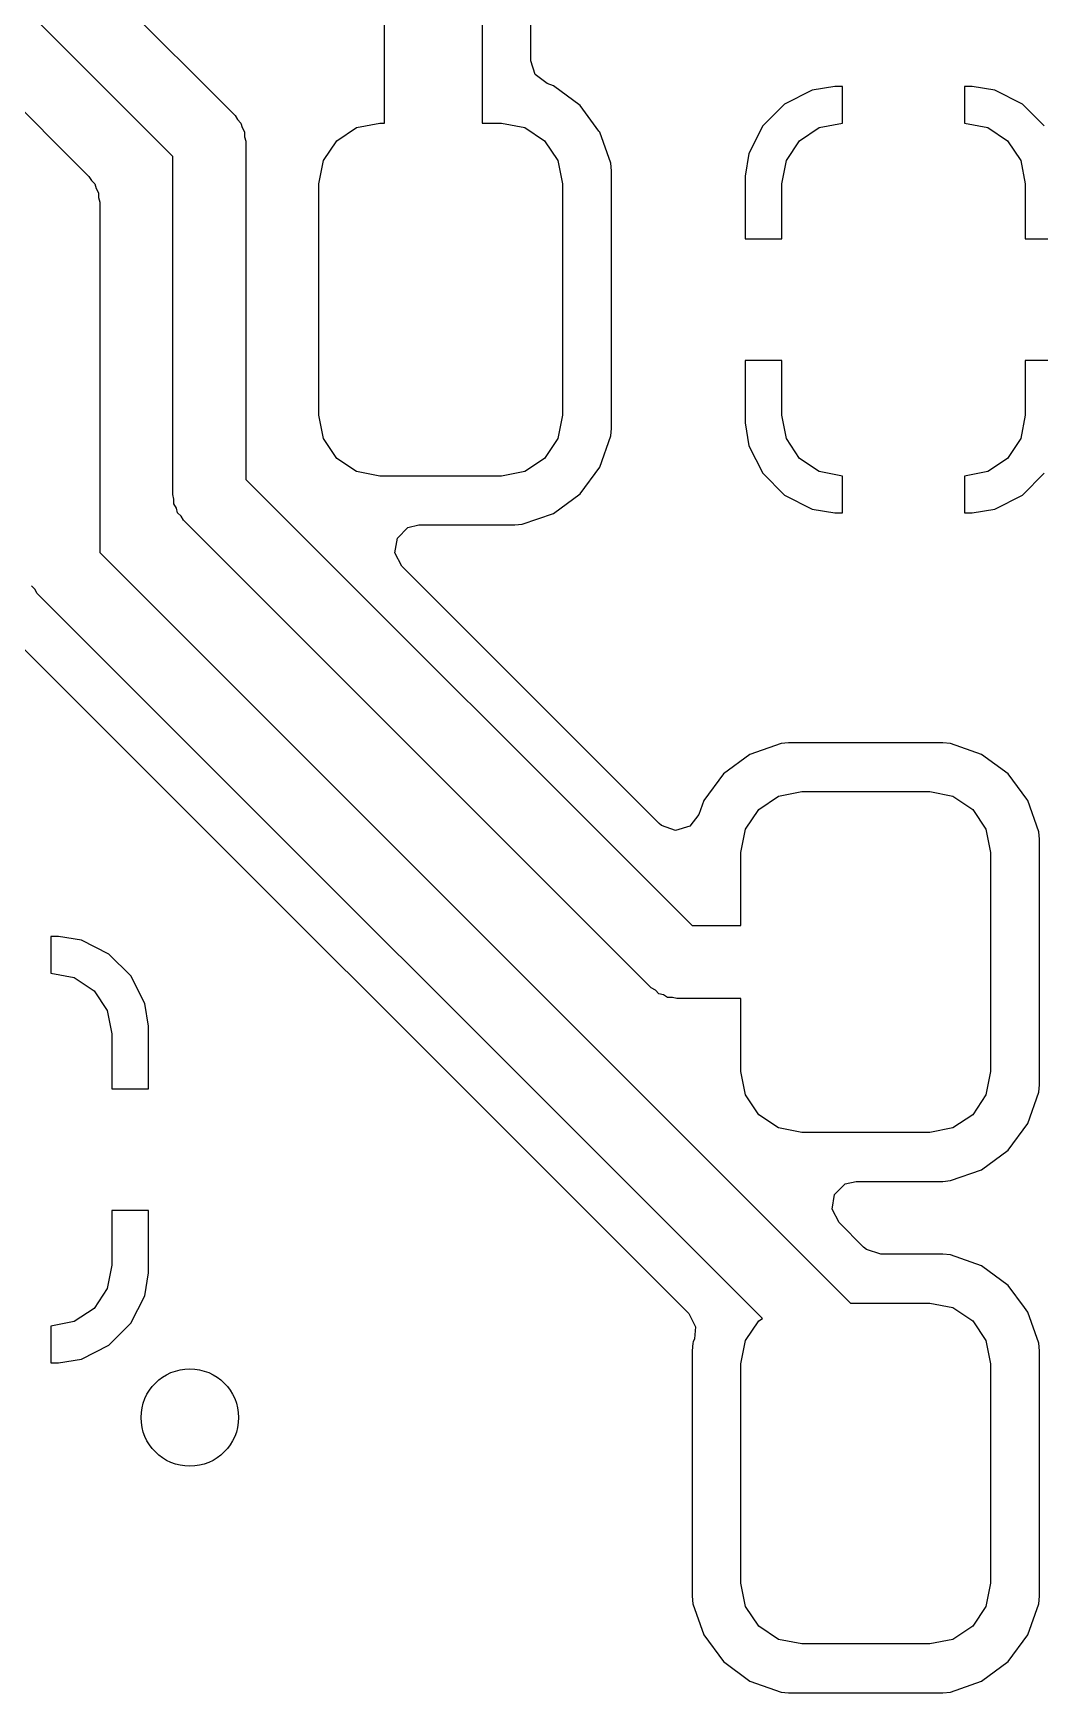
# Model space of a CAD drawing. Extents: x 0 to 2.79, y -2.39 to 0.
# Drawn here: x 2.0267 to 2.1894, y -2.0898 to -1.8215 of the extents above; entities that cross this region are included whole.
import ezdxf

# ---------------------------------------------------------------- set-up
doc = ezdxf.new("R2010")
doc.units = 0
doc.header["$MEASUREMENT"] = 0
doc.layers.add('BLACK', color=7, linetype='CONTINUOUS')

msp = doc.modelspace()

# ---------------------------------------------------------------- linework, layer by layer
at = {"layer": 'BLACK', "linetype": 'CONTINUOUS'}
for p, q in [((2.08346, -1.83602), (2.08346, -1.79626)), ((2.09921, -1.79626), (2.09921, -1.83602)), ((2.03055, -1.80606), (2.05929, -1.8348)), ((2.10711, -1.82597), (2.10711, -1.80805)), ((2.04921, -1.84142), (2.02393, -1.81614)), ((2.01677, -1.82575), (2.03567, -1.84465)), ((2.1078, -1.82819), (2.10711, -1.82597)), ((2.10972, -1.82965), (2.1078, -1.82819)), ((2.11074, -1.83001), (2.10972, -1.82965)), ((2.11505, -1.83318), (2.11074, -1.83001)), ((2.15255, -1.8307), (2.14811, -1.83297)), ((2.15624, -1.83012), (2.15255, -1.8307)), ((2.15255, -1.8307), (2.15255, -1.8307)), ((2.15748, -1.83012), (2.15624, -1.83012)), ((2.15624, -1.83012), (2.15624, -1.83012)), ((2.15748, -1.83602), (2.15748, -1.83012)), ((2.17717, -1.83012), (2.17717, -1.83602)), ((2.1784, -1.83012), (2.17717, -1.83012)), ((2.17717, -1.83012), (2.17717, -1.83012)), ((2.18209, -1.8307), (2.1784, -1.83012)), ((2.18654, -1.83297), (2.18209, -1.8307)), ((2.18209, -1.8307), (2.18209, -1.8307)), ((2.05929, -1.8348), (2.05968, -1.83547)), ((2.1181, -1.83732), (2.11505, -1.83318)), ((2.11505, -1.83318), (2.11505, -1.83318)), ((2.11505, -1.83318), (2.11505, -1.83318)), ((2.11505, -1.83318), (2.11505, -1.83318)), ((2.11505, -1.83318), (2.11505, -1.83318)), ((2.14811, -1.83297), (2.14458, -1.83649)), ((2.19006, -1.83649), (2.18654, -1.83297)), ((2.05968, -1.83547), (2.06023, -1.83602)), ((2.06023, -1.83602), (2.06043, -1.83677)), ((2.06043, -1.83677), (2.06082, -1.83745)), ((2.06082, -1.83745), (2.06082, -1.83823)), ((2.07572, -1.83891), (2.07891, -1.83677)), ((2.07891, -1.83677), (2.08268, -1.83602)), ((2.08268, -1.83602), (2.08346, -1.83602)), ((2.09921, -1.83602), (2.10236, -1.83602)), ((2.10236, -1.83602), (2.10613, -1.83677)), ((2.10613, -1.83677), (2.10932, -1.83891)), ((2.11822, -1.83748), (2.1181, -1.83732)), ((2.11999, -1.84253), (2.11822, -1.83748)), ((2.14458, -1.83649), (2.14232, -1.84094)), ((2.15052, -1.83891), (2.15371, -1.83677)), ((2.15371, -1.83677), (2.15748, -1.83602)), ((2.17717, -1.83602), (2.18093, -1.83677)), ((2.18093, -1.83677), (2.18413, -1.83891)), ((2.06082, -1.83823), (2.06102, -1.83898)), ((2.06102, -1.83898), (2.06102, -1.89362)), ((2.07358, -1.8421), (2.07572, -1.83891)), ((2.10932, -1.83891), (2.11146, -1.8421)), ((2.14839, -1.8421), (2.15052, -1.83891)), ((2.18413, -1.83891), (2.18626, -1.8421)), ((2.04921, -1.89606), (2.04921, -1.84142)), ((2.07283, -1.84587), (2.07358, -1.8421)), ((2.11146, -1.8421), (2.1122, -1.84587)), ((2.1201, -1.84373), (2.11999, -1.84253)), ((2.11999, -1.84253), (2.11999, -1.84253)), ((2.14232, -1.84094), (2.14173, -1.84463)), ((2.14232, -1.84094), (2.14232, -1.84094)), ((2.14764, -1.84587), (2.14839, -1.8421)), ((2.18626, -1.8421), (2.18701, -1.84587)), ((2.03567, -1.84465), (2.03606, -1.84532)), ((2.03606, -1.84532), (2.03661, -1.84587)), ((2.1201, -1.85472), (2.1201, -1.84373)), ((2.1201, -1.84373), (2.1201, -1.84373)), ((2.14173, -1.84463), (2.14173, -1.85472)), ((2.03661, -1.84587), (2.03681, -1.84662)), ((2.03681, -1.84662), (2.0372, -1.84729)), ((2.0372, -1.84729), (2.0372, -1.84807)), ((2.0372, -1.84807), (2.0374, -1.84882)), ((2.07283, -1.88327), (2.07283, -1.84587)), ((2.1122, -1.84587), (2.1122, -1.88327)), ((2.14764, -1.85472), (2.14764, -1.84587)), ((2.18701, -1.84587), (2.18701, -1.85472)), ((2.0374, -1.84882), (2.0374, -1.90543)), ((2.1201, -1.86457), (2.1201, -1.85472)), ((2.14173, -1.85472), (2.14764, -1.85472)), ((2.14173, -1.85472), (2.14173, -1.85472)), ((2.18701, -1.85472), (2.19291, -1.85472)), ((2.1201, -1.87441), (2.1201, -1.86457)), ((2.1201, -1.8854), (2.1201, -1.87441)), ((2.14764, -1.87441), (2.14173, -1.87441)), ((2.14173, -1.87441), (2.14173, -1.88451)), ((2.14764, -1.88327), (2.14764, -1.87441)), ((2.19291, -1.87441), (2.18701, -1.87441)), ((2.18701, -1.87441), (2.18701, -1.88327)), ((2.07358, -1.88703), (2.07283, -1.88327)), ((2.1122, -1.88327), (2.11146, -1.88703)), ((2.14839, -1.88703), (2.14764, -1.88327)), ((2.18701, -1.88327), (2.18626, -1.88703)), ((2.11999, -1.8866), (2.1201, -1.8854)), ((2.1201, -1.8854), (2.1201, -1.8854)), ((2.14173, -1.88451), (2.14232, -1.88819)), ((2.07572, -1.89023), (2.07358, -1.88703)), ((2.11146, -1.88703), (2.10932, -1.89023)), ((2.11822, -1.89165), (2.11999, -1.8866)), ((2.14232, -1.88819), (2.14232, -1.88819)), ((2.14232, -1.88819), (2.14458, -1.89264)), ((2.15052, -1.89023), (2.14839, -1.88703)), ((2.18626, -1.88703), (2.18413, -1.89023)), ((2.07891, -1.89236), (2.07572, -1.89023)), ((2.10932, -1.89023), (2.10613, -1.89236)), ((2.15371, -1.89236), (2.15052, -1.89023)), ((2.18413, -1.89023), (2.18093, -1.89236)), ((2.06102, -1.89362), (2.13315, -1.96575)), ((2.08268, -1.89311), (2.07891, -1.89236)), ((2.10236, -1.89311), (2.08268, -1.89311)), ((2.10613, -1.89236), (2.10236, -1.89311)), ((2.11505, -1.89595), (2.11822, -1.89165)), ((2.14458, -1.89264), (2.14811, -1.89617)), ((2.15748, -1.89311), (2.15371, -1.89236)), ((2.15748, -1.89902), (2.15748, -1.89311)), ((2.18093, -1.89236), (2.17717, -1.89311)), ((2.17717, -1.89311), (2.17717, -1.89902)), ((2.18654, -1.89617), (2.19006, -1.89264)), ((2.04941, -1.89681), (2.04921, -1.89606)), ((2.11074, -1.89913), (2.11505, -1.89595)), ((2.14811, -1.89617), (2.15255, -1.89843)), ((2.18209, -1.89843), (2.18654, -1.89617)), ((2.04941, -1.89759), (2.04941, -1.89681)), ((2.0498, -1.89826), (2.04941, -1.89759)), ((2.05, -1.89902), (2.0498, -1.89826)), ((2.05055, -1.89957), (2.05, -1.89902)), ((2.1057, -1.90089), (2.11074, -1.89913)), ((2.15255, -1.89843), (2.15255, -1.89843)), ((2.15255, -1.89843), (2.15624, -1.89902)), ((2.15624, -1.89902), (2.15748, -1.89902)), ((2.15748, -1.89902), (2.15748, -1.89902)), ((2.17717, -1.89902), (2.17717, -1.89902)), ((2.17717, -1.89902), (2.1784, -1.89902)), ((2.1784, -1.89902), (2.18209, -1.89843)), ((2.1784, -1.89902), (2.1784, -1.89902)), ((2.18209, -1.89843), (2.18209, -1.89843)), ((2.05094, -1.90024), (2.05055, -1.89957)), ((2.12653, -1.97583), (2.05094, -1.90024)), ((2.08551, -1.90313), (2.08721, -1.90143)), ((2.08721, -1.90143), (2.08898, -1.901)), ((2.08898, -1.901), (2.1045, -1.901)), ((2.1045, -1.901), (2.1057, -1.90089)), ((2.1045, -1.901), (2.1045, -1.901)), ((2.08513, -1.90551), (2.08551, -1.90313)), ((2.0374, -1.90543), (2.15875, -2.02677)), ((2.08623, -1.90766), (2.08513, -1.90551)), ((2.12782, -1.94925), (2.08623, -1.90766)), ((2.02693, -1.91138), (2.02638, -1.91083)), ((2.02732, -1.91205), (2.02693, -1.91138)), ((2.14452, -2.02925), (2.02732, -1.91205)), ((2.02197, -1.91786), (2.1326, -2.02849)), ((2.14755, -1.93631), (2.1425, -1.93808)), ((2.14875, -1.9362), (2.14755, -1.93631)), ((2.14755, -1.93631), (2.14755, -1.93631)), ((2.17369, -1.9362), (2.14875, -1.9362)), ((2.14875, -1.9362), (2.14875, -1.9362)), ((2.17489, -1.93631), (2.17369, -1.9362)), ((2.17369, -1.9362), (2.17369, -1.9362)), ((2.17994, -1.93808), (2.17489, -1.93631)), ((2.17489, -1.93631), (2.17489, -1.93631)), ((2.1425, -1.93808), (2.1382, -1.94125)), ((2.18424, -1.94125), (2.17994, -1.93808)), ((2.1382, -1.94125), (2.13503, -1.94556)), ((2.1382, -1.94125), (2.1382, -1.94125)), ((2.18723, -1.94531), (2.18424, -1.94125)), ((2.18424, -1.94125), (2.18424, -1.94125)), ((2.18424, -1.94125), (2.18424, -1.94125)), ((2.18424, -1.94125), (2.18424, -1.94125)), ((2.18424, -1.94125), (2.18424, -1.94125)), ((2.14393, -1.94698), (2.14712, -1.94484)), ((2.14712, -1.94484), (2.15089, -1.94409)), ((2.15089, -1.94409), (2.17156, -1.94409)), ((2.17156, -1.94409), (2.17532, -1.94484)), ((2.17532, -1.94484), (2.17851, -1.94698)), ((2.13503, -1.94556), (2.13425, -1.94778)), ((2.14179, -1.95017), (2.14393, -1.94698)), ((2.17851, -1.94698), (2.18065, -1.95017)), ((2.18741, -1.94556), (2.18723, -1.94531)), ((2.18918, -1.9506), (2.18741, -1.94556)), ((2.12821, -1.94959), (2.12782, -1.94925)), ((2.13048, -1.95039), (2.12821, -1.94959)), ((2.13279, -1.94969), (2.13048, -1.95039)), ((2.13425, -1.94778), (2.13279, -1.94969)), ((2.14104, -1.95394), (2.14179, -1.95017)), ((2.18065, -1.95017), (2.1814, -1.95394)), ((2.18929, -1.9518), (2.18918, -1.9506)), ((2.18929, -1.99151), (2.18929, -1.9518)), ((2.18929, -1.9518), (2.18929, -1.9518)), ((2.14104, -1.96575), (2.14104, -1.95394)), ((2.1814, -1.95394), (2.1814, -1.98937)), ((2.13315, -1.96575), (2.14104, -1.96575)), ((2.02953, -1.96752), (2.02953, -1.97343)), ((2.03077, -1.96752), (2.02953, -1.96752)), ((2.02953, -1.96752), (2.02953, -1.96752)), ((2.03445, -1.9681), (2.03077, -1.96752)), ((2.0389, -1.97037), (2.03445, -1.9681)), ((2.03445, -1.9681), (2.03445, -1.9681)), ((2.04243, -1.9739), (2.0389, -1.97037)), ((2.02953, -1.97343), (2.03329, -1.97417)), ((2.03329, -1.97417), (2.03649, -1.97631)), ((2.04469, -1.97834), (2.04243, -1.9739)), ((2.03649, -1.97631), (2.03862, -1.9795)), ((2.12721, -1.97622), (2.12653, -1.97583)), ((2.12776, -1.97677), (2.12721, -1.97622)), ((2.12851, -1.97697), (2.12776, -1.97677)), ((2.12918, -1.97736), (2.12851, -1.97697)), ((2.03862, -1.9795), (2.03937, -1.98327)), ((2.04528, -1.98203), (2.04469, -1.97834)), ((2.04469, -1.97834), (2.04469, -1.97834)), ((2.12996, -1.97736), (2.12918, -1.97736)), ((2.13071, -1.97756), (2.12996, -1.97736)), ((2.14104, -1.97756), (2.13071, -1.97756)), ((2.14104, -1.98937), (2.14104, -1.97756)), ((2.04528, -1.99213), (2.04528, -1.98203)), ((2.04528, -1.98203), (2.04528, -1.98203)), ((2.03937, -1.98327), (2.03937, -1.99213)), ((2.14179, -1.99314), (2.14104, -1.98937)), ((2.1814, -1.98937), (2.18065, -1.99314)), ((2.03937, -1.99213), (2.04528, -1.99213)), ((2.04528, -1.99213), (2.04528, -1.99213)), ((2.14393, -1.99633), (2.14179, -1.99314)), ((2.18065, -1.99314), (2.17851, -1.99633)), ((2.18741, -1.99775), (2.18918, -1.9927)), ((2.18918, -1.9927), (2.18929, -1.99151)), ((2.18929, -1.99151), (2.18929, -1.99151)), ((2.18929, -1.99151), (2.18929, -1.99151)), ((2.14712, -1.99846), (2.14393, -1.99633)), ((2.15089, -1.99921), (2.14712, -1.99846)), ((2.17532, -1.99846), (2.17156, -1.99921)), ((2.17851, -1.99633), (2.17532, -1.99846)), ((2.18424, -2.00205), (2.18741, -1.99775)), ((2.17156, -1.99921), (2.15089, -1.99921)), ((2.17994, -2.00523), (2.18424, -2.00205)), ((2.17489, -2.00699), (2.17994, -2.00523)), ((2.1558, -2.01161), (2.15618, -2.00923)), ((2.15618, -2.00923), (2.15788, -2.00753)), ((2.15788, -2.00753), (2.15965, -2.00711)), ((2.15965, -2.00711), (2.17369, -2.00711)), ((2.17369, -2.00711), (2.17489, -2.00699)), ((2.17369, -2.00711), (2.17369, -2.00711)), ((2.04528, -2.01181), (2.03937, -2.01181)), ((2.03937, -2.01181), (2.03937, -2.02067)), ((2.04528, -2.02191), (2.04528, -2.01181)), ((2.1569, -2.01376), (2.1558, -2.01161)), ((2.16087, -2.01774), (2.1569, -2.01376)), ((2.16134, -2.01813), (2.16087, -2.01774)), ((2.16363, -2.01888), (2.16134, -2.01813)), ((2.17369, -2.01888), (2.16363, -2.01888)), ((2.17489, -2.01899), (2.17369, -2.01888)), ((2.17369, -2.01888), (2.17369, -2.01888)), ((2.17994, -2.02076), (2.17489, -2.01899)), ((2.17489, -2.01899), (2.17489, -2.01899)), ((2.03937, -2.02067), (2.03862, -2.02444)), ((2.04469, -2.0256), (2.04528, -2.02191)), ((2.18424, -2.02393), (2.17994, -2.02076)), ((2.03862, -2.02444), (2.03649, -2.02763)), ((2.18687, -2.0275), (2.18424, -2.02393)), ((2.18424, -2.02393), (2.18424, -2.02393)), ((2.18424, -2.02393), (2.18424, -2.02393)), ((2.18424, -2.02393), (2.18424, -2.02393)), ((2.18424, -2.02393), (2.18424, -2.02393)), ((2.03649, -2.02763), (2.03329, -2.02976)), ((2.04243, -2.03004), (2.04469, -2.0256)), ((2.04469, -2.0256), (2.04469, -2.0256)), ((2.15875, -2.02677), (2.17156, -2.02677)), ((2.17156, -2.02677), (2.17532, -2.02752)), ((2.17532, -2.02752), (2.17851, -2.02965)), ((2.18741, -2.02823), (2.18687, -2.0275)), ((2.03329, -2.02976), (2.02953, -2.03051)), ((2.02953, -2.03051), (2.02953, -2.03642)), ((2.0389, -2.03357), (2.04243, -2.03004)), ((2.1326, -2.02849), (2.13369, -2.03064)), ((2.13369, -2.03064), (2.13352, -2.03254)), ((2.14179, -2.03285), (2.14393, -2.02965)), ((2.14393, -2.02965), (2.14452, -2.02925)), ((2.17851, -2.02965), (2.18065, -2.03285)), ((2.18918, -2.03328), (2.18741, -2.02823)), ((2.13326, -2.03328), (2.13315, -2.03448)), ((2.13334, -2.03304), (2.13326, -2.03328)), ((2.13352, -2.03254), (2.13334, -2.03304)), ((2.14104, -2.03661), (2.14179, -2.03285)), ((2.18065, -2.03285), (2.1814, -2.03661)), ((2.18929, -2.03448), (2.18918, -2.03328)), ((2.03077, -2.03642), (2.03445, -2.03583)), ((2.03445, -2.03583), (2.0389, -2.03357)), ((2.03445, -2.03583), (2.03445, -2.03583)), ((2.13315, -2.03448), (2.13315, -2.07418)), ((2.18929, -2.07418), (2.18929, -2.03448)), ((2.18929, -2.03448), (2.18929, -2.03448)), ((2.02953, -2.03642), (2.03077, -2.03642)), ((2.02953, -2.03642), (2.02953, -2.03642)), ((2.03077, -2.03642), (2.03077, -2.03642)), ((2.14104, -2.07205), (2.14104, -2.03661)), ((2.1814, -2.03661), (2.1814, -2.07205)), ((2.14179, -2.07581), (2.14104, -2.07205)), ((2.1814, -2.07205), (2.18065, -2.07581)), ((2.13315, -2.07418), (2.13326, -2.07538)), ((2.13326, -2.07538), (2.13326, -2.07538)), ((2.13326, -2.07538), (2.13503, -2.08043)), ((2.14393, -2.07901), (2.14179, -2.07581)), ((2.18065, -2.07581), (2.17851, -2.07901)), ((2.18741, -2.08043), (2.18918, -2.07538)), ((2.18918, -2.07538), (2.18929, -2.07418)), ((2.18929, -2.07418), (2.18929, -2.07418)), ((2.14712, -2.08114), (2.14393, -2.07901)), ((2.17851, -2.07901), (2.17532, -2.08114)), ((2.13503, -2.08043), (2.1382, -2.08473)), ((2.15089, -2.08189), (2.14712, -2.08114)), ((2.17532, -2.08114), (2.17156, -2.08189)), ((2.18424, -2.08473), (2.18741, -2.08043)), ((2.17156, -2.08189), (2.15089, -2.08189)), ((2.1382, -2.08473), (2.1382, -2.08473)), ((2.1382, -2.08473), (2.1382, -2.08473)), ((2.1382, -2.08473), (2.1382, -2.08473)), ((2.1382, -2.08473), (2.1382, -2.08473)), ((2.1382, -2.08473), (2.1425, -2.08791)), ((2.17994, -2.08791), (2.18424, -2.08473)), ((2.1425, -2.08791), (2.1425, -2.08791)), ((2.1425, -2.08791), (2.1425, -2.08791)), ((2.1425, -2.08791), (2.14755, -2.08967)), ((2.14755, -2.08967), (2.14875, -2.08978)), ((2.14875, -2.08978), (2.14875, -2.08978)), ((2.14875, -2.08978), (2.14875, -2.08978)), ((2.14875, -2.08978), (2.17369, -2.08978)), ((2.17369, -2.08978), (2.17489, -2.08967)), ((2.17369, -2.08978), (2.17369, -2.08978)), ((2.17489, -2.08967), (2.17994, -2.08791))]:
    msp.add_line(p, q, dxfattribs=at)
at = {"layer": 'BLACK'}
msp.add_circle((2.05197, -2.04528), 0.007874, dxfattribs=at)

doc.saveas('drawing.dxf')
